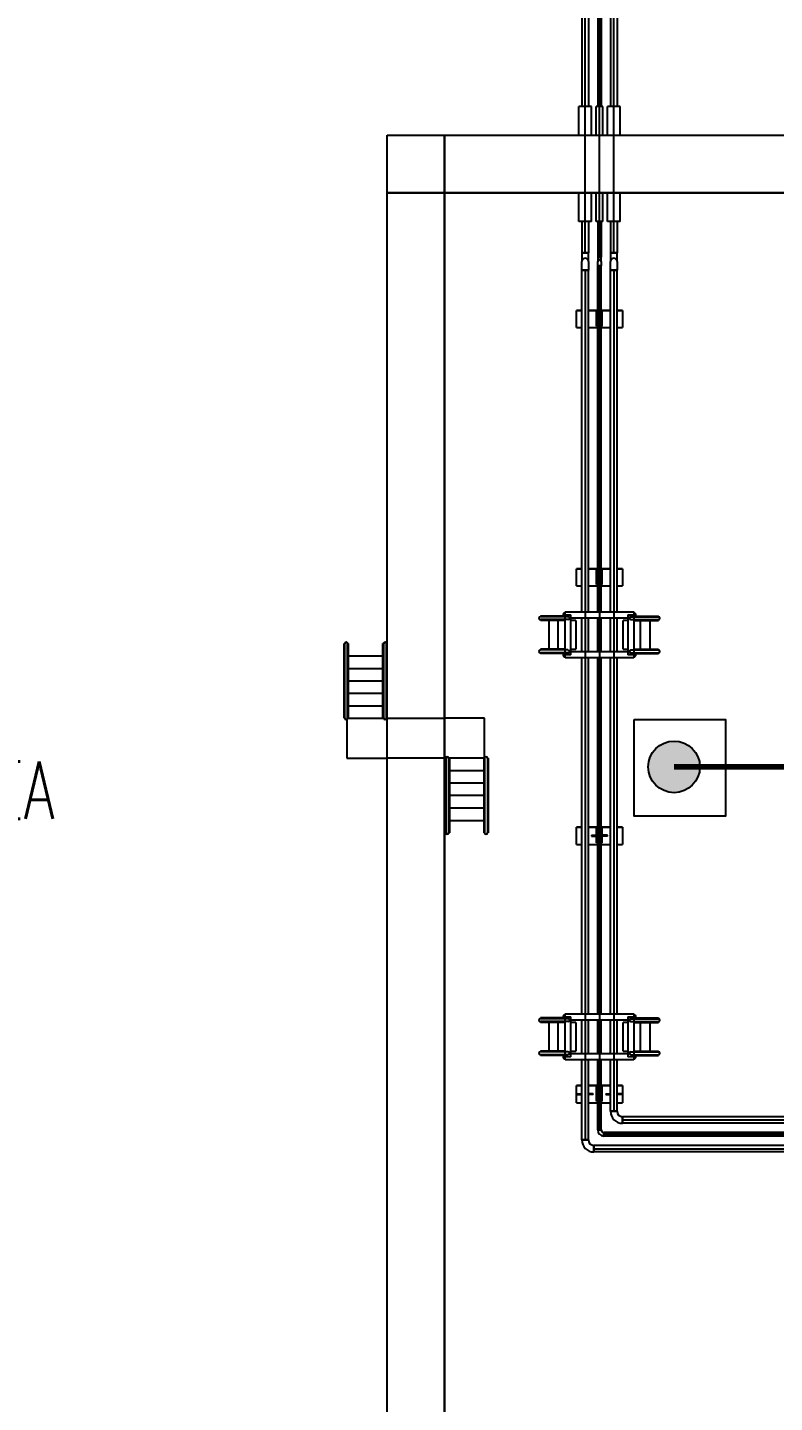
# Model space of a CAD drawing. Header units: inches. Extents: x 517790 to 538444, y 301815 to 302461.
# Drawn here: x 517817.49 to 517830.94, y 302301.58 to 302326.32 of the extents above; entities that cross this region are included whole.
import ezdxf
from ezdxf.enums import TextEntityAlignment as Align

# ---------------------------------------------------------------- set-up
doc = ezdxf.new("R2010")
doc.units = ezdxf.units.IN
doc.header["$MEASUREMENT"] = 0
doc.layers.add('Layout', color=6, linetype='Continuous', lineweight=15)
for name, color, linetype in [('电气-接地设计-接地线', 3, '接地线'), ('硅胶总平面底图 工艺装置区', 253, 'Continuous'), ('硅胶总平面底图0804', 253, 'Continuous')]:
    doc.layers.add(name, color=color, linetype=linetype)
doc.styles.add('EESLTYPE', font='TXT.shx')
doc.styles.add('HZTXTS', font='SIMPLEXS.shx', dxfattribs={"width": 0.7, "height": 800, "bigfont": 'HZTXT.shx'})
doc.linetypes.add('接地线', pattern='A,500,["/",EESLTYPE,S=200,R=0,X=0,Y=-100],-200,60,-200', length=960)
doc.linetypes.add('组180_接地线', pattern='A,500,["/",EESLTYPE,S=200,R=-180,X=0,Y=100],-200,60,-200', length=960)

# ---------------------------------------------------------------- blocks, each defined once
blk = doc.blocks.new('PTJD2')
at = {"linetype": 'Continuous'}
blk.add_hatch(color=0, dxfattribs=at).paths.add_polyline_path([(150, 0, 1), (-150, 0, 1)])
at = {"color": 0, "linetype": 'Continuous'}
blk.add_circle((0, 0), 150, dxfattribs=at)

msp = doc.modelspace()

# ---------------------------------------------------------------- linework, layer by layer
msp.add_lwpolyline([(517828.41, 302313.869), (517830.055, 302313.869), (517830.055, 302312.127), (517828.41, 302312.127)], close=True)
at = {"layer": 'Layout', "color": 9, "const_width": 0.001}
msp.add_lwpolyline([(517824.418, 302289.026), (517824.418, 302323.025), (517846.417, 302323.025), (517846.417, 302289.026), (517824.418, 302289.026)], dxfattribs=at)
at = {"layer": '电气-接地设计-接地线', "linetype": '组180_接地线', "ltscale": 0.01, "const_width": 0.103}
msp.add_lwpolyline([(517831.745, 302313.017), (517829.129, 302313.017)], dxfattribs=at)
at = {"layer": '硅胶总平面底图 工艺装置区', "color": 9, "linetype": 'Continuous', "lineweight": -3}
for p, q in [((517827.755, 302333.021), (517827.755, 302324.9)), ((517827.786, 302324.9), (517827.786, 302333.021)), ((517827.817, 302333.021), (517827.817, 302324.9)), ((517827.985, 302333.164), (517827.985, 302324.9)), ((517828.044, 302324.9), (517828.044, 302333.164)), ((517828.103, 302333.164), (517828.103, 302324.9)), ((517827.468, 302331.614), (517827.468, 302324.9)), ((517827.527, 302324.9), (517827.527, 302331.614)), ((517827.586, 302331.614), (517827.586, 302324.9)), ((517827.641, 302324.9), (517827.414, 302324.9)), ((517827.414, 302324.383), (517827.414, 302324.9)), ((517827.527, 302322.833), (517827.527, 302324.9)), ((517827.641, 302324.383), (517827.641, 302324.9)), ((517827.845, 302324.9), (517827.727, 302324.9)), ((517827.727, 302324.383), (517827.727, 302324.9)), ((517827.786, 302322.833), (517827.786, 302324.9)), ((517827.845, 302324.383), (517827.845, 302324.9)), ((517828.157, 302324.9), (517827.931, 302324.9)), ((517827.931, 302324.383), (517827.931, 302324.9)), ((517828.044, 302322.833), (517828.044, 302324.9)), ((517828.157, 302324.383), (517828.157, 302324.9)), ((517823.962, 302324.383), (517836.131, 302324.383)), ((517823.962, 302324.383), (517836.131, 302324.383)), ((517823.962, 302288.217), (517823.962, 302324.383)), ((517823.962, 302288.217), (517823.962, 302324.383)), ((517823.962, 302323.35), (517823.962, 302324.383)), ((517823.962, 302323.35), (517823.962, 302324.383)), ((517823.962, 302324.383), (517824.996, 302324.383)), ((517823.962, 302324.383), (517824.996, 302324.383)), ((517824.996, 302324.383), (517824.996, 302288.217)), ((517824.996, 302288.217), (517824.996, 302324.383)), ((517847.729, 302323.35), (517823.962, 302323.35)), ((517823.962, 302323.35), (517847.729, 302323.35)), ((517827.414, 302322.833), (517827.414, 302323.35)), ((517827.641, 302322.833), (517827.641, 302323.35)), ((517827.727, 302322.833), (517827.727, 302323.35)), ((517827.845, 302322.833), (517827.845, 302323.35)), ((517827.931, 302322.833), (517827.931, 302323.35)), ((517828.157, 302322.833), (517828.157, 302323.35)), ((517827.641, 302322.833), (517827.414, 302322.833)), ((517827.468, 302322.833), (517827.468, 302322.268)), ((517827.527, 302322.268), (517827.527, 302322.833)), ((517827.586, 302322.833), (517827.586, 302322.268)), ((517827.845, 302322.833), (517827.727, 302322.833)), ((517827.755, 302322.833), (517827.755, 302322.189)), ((517827.786, 302322.189), (517827.786, 302322.833)), ((517827.817, 302322.833), (517827.817, 302322.189)), ((517828.157, 302322.833), (517827.931, 302322.833)), ((517827.985, 302322.833), (517827.985, 302322.268)), ((517828.044, 302322.268), (517828.044, 302322.833)), ((517828.103, 302322.833), (517828.103, 302322.268)), ((517827.468, 302322.268), (517827.527, 302322.268)), ((517827.468, 302322.268), (517827.468, 302322.11)), ((517827.586, 302322.268), (517827.468, 302322.268)), ((517827.468, 302321.953), (517827.468, 302322.11)), ((517827.527, 302322.268), (517827.586, 302322.268)), ((517827.586, 302322.11), (517827.586, 302322.268)), ((517827.586, 302322.11), (517827.586, 302321.953)), ((517827.817, 302322.189), (517827.755, 302322.189)), ((517827.755, 302322.189), (517827.786, 302322.189)), ((517827.755, 302322.189), (517827.755, 302322.11)), ((517827.755, 302322.031), (517827.755, 302322.11)), ((517827.786, 302322.189), (517827.817, 302322.189)), ((517827.817, 302322.11), (517827.817, 302322.189)), ((517827.817, 302322.11), (517827.817, 302322.031)), ((517828.103, 302322.268), (517827.985, 302322.268)), ((517827.985, 302322.268), (517828.044, 302322.268)), ((517827.985, 302322.268), (517827.985, 302322.11)), ((517827.985, 302321.953), (517827.985, 302322.11)), ((517828.044, 302322.268), (517828.103, 302322.268)), ((517828.103, 302322.11), (517828.103, 302322.268)), ((517828.103, 302322.11), (517828.103, 302321.953)), ((517827.586, 302321.953), (517827.468, 302321.953)), ((517827.468, 302321.953), (517827.586, 302321.953)), ((517827.468, 302315.807), (517827.468, 302321.953)), ((517827.527, 302321.953), (517827.527, 302315.807)), ((517827.586, 302315.807), (517827.586, 302321.953)), ((517827.755, 302322.031), (517827.817, 302322.031)), ((517827.755, 302315.807), (517827.755, 302322.031)), ((517827.817, 302322.031), (517827.755, 302322.031)), ((517827.786, 302322.031), (517827.786, 302315.807)), ((517827.817, 302315.807), (517827.817, 302322.031)), ((517828.103, 302321.953), (517827.985, 302321.953)), ((517827.985, 302321.953), (517828.103, 302321.953)), ((517827.985, 302315.807), (517827.985, 302321.953)), ((517828.044, 302321.953), (517828.044, 302315.807)), ((517828.103, 302315.807), (517828.103, 302321.953)), ((517827.468, 302321.232), (517827.372, 302321.232)), ((517827.372, 302321.232), (517827.468, 302321.232)), ((517827.372, 302320.922), (517827.372, 302321.232)), ((517827.372, 302320.922), (517827.372, 302321.232)), ((517827.755, 302321.232), (517827.586, 302321.232)), ((517827.586, 302321.232), (517827.755, 302321.232)), ((517827.734, 302321.206), (517827.755, 302321.206)), ((517827.734, 302320.948), (517827.734, 302321.206)), ((517827.985, 302321.232), (517827.817, 302321.232)), ((517827.817, 302321.232), (517827.985, 302321.232)), ((517827.817, 302321.206), (517827.837, 302321.206)), ((517827.837, 302320.948), (517827.837, 302321.206)), ((517828.199, 302321.232), (517828.103, 302321.232)), ((517828.103, 302321.232), (517828.199, 302321.232)), ((517828.199, 302321.232), (517828.199, 302320.922)), ((517828.199, 302321.232), (517828.199, 302320.922)), ((517827.372, 302320.922), (517827.468, 302320.922)), ((517827.372, 302320.922), (517827.468, 302320.922)), ((517827.586, 302320.922), (517827.755, 302320.922)), ((517827.586, 302320.922), (517827.755, 302320.922)), ((517827.734, 302320.948), (517827.755, 302320.948)), ((517827.817, 302320.948), (517827.837, 302320.948)), ((517827.817, 302320.922), (517827.985, 302320.922)), ((517827.817, 302320.922), (517827.985, 302320.922)), ((517828.103, 302320.922), (517828.199, 302320.922)), ((517828.103, 302320.922), (517828.199, 302320.922)), ((517827.372, 302316.272), (517827.372, 302316.582)), ((517827.372, 302316.272), (517827.372, 302316.582)), ((517827.468, 302316.582), (517827.372, 302316.582)), ((517827.372, 302316.582), (517827.468, 302316.582)), ((517827.755, 302316.582), (517827.586, 302316.582)), ((517827.586, 302316.582), (517827.755, 302316.582)), ((517827.734, 302316.556), (517827.755, 302316.556)), ((517827.734, 302316.298), (517827.734, 302316.556)), ((517827.985, 302316.582), (517827.817, 302316.582)), ((517827.817, 302316.582), (517827.985, 302316.582)), ((517827.817, 302316.556), (517827.837, 302316.556)), ((517827.837, 302316.298), (517827.837, 302316.556)), ((517828.199, 302316.582), (517828.103, 302316.582)), ((517828.103, 302316.582), (517828.199, 302316.582)), ((517828.199, 302316.582), (517828.199, 302316.272)), ((517828.199, 302316.582), (517828.199, 302316.272)), ((517827.372, 302316.272), (517827.468, 302316.272)), ((517827.372, 302316.272), (517827.468, 302316.272)), ((517827.586, 302316.272), (517827.755, 302316.272)), ((517827.586, 302316.272), (517827.755, 302316.272)), ((517827.734, 302316.298), (517827.755, 302316.298)), ((517827.817, 302316.298), (517827.837, 302316.298)), ((517827.817, 302316.272), (517827.985, 302316.272)), ((517827.817, 302316.272), (517827.985, 302316.272)), ((517828.103, 302316.272), (517828.199, 302316.272)), ((517828.103, 302316.272), (517828.199, 302316.272)), ((517826.722, 302315.717), (517826.722, 302315.731)), ((517827.138, 302315.731), (517826.722, 302315.731)), ((517826.722, 302315.731), (517826.722, 302315.717)), ((517827.219, 302315.717), (517826.722, 302315.717)), ((517826.722, 302315.652), (517826.722, 302315.667)), ((517826.722, 302315.667), (517826.722, 302315.652)), ((517827.219, 302315.667), (517826.722, 302315.667)), ((517826.88, 302315.652), (517826.722, 302315.652)), ((517826.888, 302315.652), (517826.88, 302315.652)), ((517826.88, 302315.135), (517826.88, 302315.652)), ((517827.045, 302315.652), (517826.888, 302315.652)), ((517827.053, 302315.652), (517827.045, 302315.652)), ((517827.045, 302315.135), (517827.045, 302315.652)), ((517827.166, 302315.652), (517827.053, 302315.652)), ((517827.166, 302315.731), (517827.146, 302315.731)), ((517827.166, 302315.717), (517827.166, 302315.807)), ((517827.166, 302315.807), (517828.406, 302315.807)), ((517827.166, 302315.717), (517827.166, 302315.754)), ((517827.166, 302315.754), (517827.272, 302315.754)), ((517827.166, 302315.667), (517827.166, 302315.7)), ((517827.166, 302315.12), (517827.166, 302315.667)), ((517827.242, 302315.7), (517828.329, 302315.7)), ((517827.272, 302315.034), (517827.272, 302315.754)), ((517827.36, 302315.652), (517827.272, 302315.652)), ((517827.36, 302315.652), (517827.36, 302315.135)), ((517827.468, 302315.087), (517827.468, 302315.7)), ((517827.527, 302315.807), (517827.527, 302315.7)), ((517827.527, 302315.7), (517827.527, 302315.087)), ((517827.586, 302315.087), (517827.586, 302315.7)), ((517827.755, 302315.087), (517827.755, 302315.7)), ((517827.786, 302315.807), (517827.786, 302315.7)), ((517827.786, 302315.7), (517827.786, 302315.087)), ((517827.817, 302315.087), (517827.817, 302315.7)), ((517827.985, 302315.087), (517827.985, 302315.7)), ((517828.044, 302315.807), (517828.044, 302315.7)), ((517828.044, 302315.7), (517828.044, 302315.087)), ((517828.103, 302315.087), (517828.103, 302315.7)), ((517828.299, 302315.652), (517828.211, 302315.652)), ((517828.211, 302315.135), (517828.211, 302315.652)), ((517828.299, 302315.754), (517828.406, 302315.754)), ((517828.299, 302315.754), (517828.299, 302315.034)), ((517828.352, 302315.717), (517828.849, 302315.717)), ((517828.352, 302315.667), (517828.849, 302315.667)), ((517828.406, 302315.807), (517828.406, 302315.717)), ((517828.406, 302315.754), (517828.406, 302315.717)), ((517828.406, 302315.731), (517828.426, 302315.731)), ((517828.406, 302315.7), (517828.406, 302315.667)), ((517828.406, 302315.667), (517828.406, 302315.12)), ((517828.406, 302315.652), (517828.849, 302315.652)), ((517828.433, 302315.731), (517828.849, 302315.731)), ((517828.526, 302315.652), (517828.518, 302315.652)), ((517828.526, 302315.135), (517828.526, 302315.652)), ((517828.692, 302315.652), (517828.684, 302315.652)), ((517828.692, 302315.652), (517828.692, 302315.135)), ((517828.849, 302315.731), (517828.849, 302315.717)), ((517828.849, 302315.731), (517828.849, 302315.717)), ((517828.849, 302315.667), (517828.849, 302315.652)), ((517828.849, 302315.667), (517828.849, 302315.652)), ((517823.187, 302315.239), (517823.202, 302315.239)), ((517823.187, 302313.895), (517823.187, 302315.239)), ((517823.187, 302315.239), (517823.202, 302315.239)), ((517823.202, 302313.895), (517823.202, 302315.239)), ((517823.252, 302315.239), (517823.267, 302315.239)), ((517823.252, 302315.239), (517823.267, 302315.239)), ((517823.252, 302313.895), (517823.252, 302315.239)), ((517823.267, 302313.895), (517823.267, 302315.239)), ((517823.887, 302315.239), (517823.902, 302315.239)), ((517823.902, 302315.239), (517823.887, 302315.239)), ((517823.887, 302313.895), (517823.887, 302315.239)), ((517823.902, 302313.895), (517823.902, 302315.239)), ((517823.952, 302315.239), (517823.962, 302315.239)), ((517823.962, 302315.239), (517823.952, 302315.239)), ((517823.952, 302313.895), (517823.952, 302315.239)), ((517826.722, 302315.12), (517826.722, 302315.135)), ((517826.722, 302315.12), (517826.722, 302315.135)), ((517827.166, 302315.135), (517826.722, 302315.135)), ((517826.88, 302315.135), (517826.888, 302315.135)), ((517827.045, 302315.135), (517827.053, 302315.135)), ((517827.272, 302315.135), (517827.36, 302315.135)), ((517828.211, 302315.135), (517828.299, 302315.135)), ((517828.406, 302315.135), (517828.518, 302315.135)), ((517828.518, 302315.135), (517828.526, 302315.135)), ((517828.526, 302315.135), (517828.684, 302315.135)), ((517828.684, 302315.135), (517828.692, 302315.135)), ((517828.692, 302315.135), (517828.849, 302315.135)), ((517828.849, 302315.135), (517828.849, 302315.12)), ((517828.849, 302315.12), (517828.849, 302315.135)), ((517823.267, 302315.013), (517823.887, 302315.013)), ((517827.219, 302315.12), (517826.722, 302315.12)), ((517826.722, 302315.056), (517826.722, 302315.071)), ((517826.722, 302315.056), (517826.722, 302315.071)), ((517827.219, 302315.071), (517826.722, 302315.071)), ((517827.138, 302315.056), (517826.722, 302315.056)), ((517827.166, 302315.056), (517827.146, 302315.056)), ((517827.166, 302315.087), (517827.166, 302315.12)), ((517827.166, 302314.98), (517827.166, 302315.071)), ((517827.166, 302315.034), (517827.166, 302315.071)), ((517827.272, 302315.034), (517827.166, 302315.034)), ((517828.406, 302314.98), (517827.166, 302314.98)), ((517828.329, 302315.087), (517827.242, 302315.087)), ((517827.468, 302308.574), (517827.468, 302314.98)), ((517827.527, 302315.087), (517827.527, 302314.98)), ((517827.527, 302314.98), (517827.527, 302308.574)), ((517827.586, 302308.574), (517827.586, 302314.98)), ((517827.755, 302308.574), (517827.755, 302314.98)), ((517827.786, 302315.087), (517827.786, 302314.98)), ((517827.786, 302314.98), (517827.786, 302308.574)), ((517827.817, 302308.574), (517827.817, 302314.98)), ((517827.985, 302308.574), (517827.985, 302314.98)), ((517828.044, 302315.087), (517828.044, 302314.98)), ((517828.044, 302314.98), (517828.044, 302308.574)), ((517828.103, 302308.574), (517828.103, 302314.98)), ((517828.406, 302315.034), (517828.299, 302315.034)), ((517828.352, 302315.12), (517828.849, 302315.12)), ((517828.352, 302315.071), (517828.849, 302315.071)), ((517828.406, 302315.12), (517828.406, 302315.087)), ((517828.406, 302315.071), (517828.406, 302314.98)), ((517828.406, 302315.071), (517828.406, 302315.034)), ((517828.406, 302315.056), (517828.426, 302315.056)), ((517828.433, 302315.056), (517828.849, 302315.056)), ((517828.849, 302315.071), (517828.849, 302315.056)), ((517828.849, 302315.056), (517828.849, 302315.071)), ((517823.267, 302314.789), (517823.887, 302314.789)), ((517823.267, 302314.565), (517823.887, 302314.565)), ((517823.267, 302314.341), (517823.887, 302314.341)), ((517823.202, 302313.895), (517823.187, 302313.895)), ((517823.187, 302313.895), (517823.202, 302313.895)), ((517823.267, 302313.895), (517823.252, 302313.895)), ((517823.252, 302313.895), (517823.267, 302313.895)), ((517823.252, 302313.895), (517823.902, 302313.895)), ((517823.252, 302313.895), (517823.902, 302313.895)), ((517823.267, 302314.117), (517823.887, 302314.117)), ((517823.902, 302313.895), (517823.887, 302313.895)), ((517823.902, 302313.895), (517823.887, 302313.895)), ((517823.966, 302313.895), (517823.952, 302313.895)), ((517823.966, 302313.895), (517823.952, 302313.895)), ((517823.952, 302313.895), (517824.996, 302313.895)), ((517823.952, 302313.895), (517824.996, 302313.895)), ((517825.719, 302313.895), (517824.996, 302313.895)), ((517825.719, 302313.174), (517825.719, 302313.895)), ((517823.239, 302313.873), (517823.239, 302313.172)), ((517823.239, 302313.172), (517823.962, 302313.172)), ((517825.019, 302313.172), (517823.962, 302313.172)), ((517825.019, 302313.172), (517823.962, 302313.172)), ((517825.005, 302313.172), (517825.019, 302313.172)), ((517825.005, 302313.172), (517825.019, 302313.172)), ((517825.005, 302313.172), (517825.005, 302311.829)), ((517825.019, 302313.172), (517825.019, 302311.829)), ((517825.719, 302313.172), (517825.069, 302313.172)), ((517825.719, 302313.172), (517825.069, 302313.172)), ((517825.069, 302313.172), (517825.084, 302313.172)), ((517825.069, 302313.172), (517825.084, 302313.172)), ((517825.069, 302313.172), (517825.069, 302311.829)), ((517825.084, 302313.172), (517825.084, 302311.829)), ((517825.704, 302313.172), (517825.719, 302313.172)), ((517825.704, 302313.172), (517825.704, 302311.829)), ((517825.719, 302313.172), (517825.704, 302313.172)), ((517825.719, 302313.172), (517825.719, 302311.829)), ((517825.769, 302313.172), (517825.784, 302313.172)), ((517825.784, 302313.172), (517825.769, 302313.172)), ((517825.769, 302313.172), (517825.769, 302311.829)), ((517825.784, 302313.172), (517825.784, 302311.829)), ((517825.084, 302312.95), (517825.704, 302312.95)), ((517825.704, 302312.726), (517825.084, 302312.726)), ((517825.704, 302312.502), (517825.084, 302312.502)), ((517825.084, 302312.278), (517825.704, 302312.278)), ((517825.084, 302312.054), (517825.704, 302312.054)), ((517827.468, 302311.932), (517827.372, 302311.932)), ((517827.372, 302311.932), (517827.468, 302311.932)), ((517827.372, 302311.622), (517827.372, 302311.932)), ((517827.372, 302311.622), (517827.372, 302311.932)), ((517827.755, 302311.932), (517827.586, 302311.932)), ((517827.586, 302311.932), (517827.755, 302311.932)), ((517827.734, 302311.906), (517827.755, 302311.906)), ((517827.734, 302311.785), (517827.734, 302311.906)), ((517827.985, 302311.932), (517827.817, 302311.932)), ((517827.817, 302311.932), (517827.985, 302311.932)), ((517827.817, 302311.906), (517827.837, 302311.906)), ((517827.837, 302311.785), (517827.837, 302311.906)), ((517828.199, 302311.932), (517828.103, 302311.932)), ((517828.103, 302311.932), (517828.199, 302311.932)), ((517828.199, 302311.932), (517828.199, 302311.622)), ((517828.199, 302311.932), (517828.199, 302311.622)), ((517825.019, 302311.829), (517825.005, 302311.829)), ((517825.005, 302311.829), (517825.019, 302311.829)), ((517825.084, 302311.829), (517825.069, 302311.829)), ((517825.069, 302311.829), (517825.084, 302311.829)), ((517825.719, 302311.829), (517825.704, 302311.829)), ((517825.719, 302311.829), (517825.704, 302311.829)), ((517825.784, 302311.829), (517825.769, 302311.829)), ((517825.784, 302311.829), (517825.769, 302311.829)), ((517827.64, 302311.785), (517827.743, 302311.785)), ((517827.64, 302311.785), (517827.64, 302311.769)), ((517827.64, 302311.769), (517827.743, 302311.769)), ((517827.734, 302311.648), (517827.734, 302311.769)), ((517827.743, 302311.785), (517827.743, 302311.769)), ((517827.931, 302311.785), (517827.828, 302311.785)), ((517827.828, 302311.769), (517827.828, 302311.785)), ((517827.931, 302311.769), (517827.828, 302311.769)), ((517827.837, 302311.648), (517827.837, 302311.769)), ((517827.931, 302311.769), (517827.931, 302311.785)), ((517827.372, 302311.622), (517827.468, 302311.622)), ((517827.372, 302311.622), (517827.468, 302311.622)), ((517827.586, 302311.622), (517827.755, 302311.622)), ((517827.586, 302311.622), (517827.755, 302311.622)), ((517827.734, 302311.648), (517827.755, 302311.648)), ((517827.817, 302311.648), (517827.837, 302311.648)), ((517827.817, 302311.622), (517827.985, 302311.622)), ((517827.817, 302311.622), (517827.985, 302311.622)), ((517828.103, 302311.622), (517828.199, 302311.622)), ((517828.103, 302311.622), (517828.199, 302311.622)), ((517826.722, 302308.483), (517826.722, 302308.498)), ((517826.722, 302308.498), (517826.722, 302308.483)), ((517827.138, 302308.498), (517826.722, 302308.498)), ((517827.219, 302308.483), (517826.722, 302308.483)), ((517827.166, 302308.498), (517827.146, 302308.498)), ((517827.166, 302308.483), (517827.166, 302308.574)), ((517827.166, 302308.574), (517828.406, 302308.574)), ((517827.166, 302308.483), (517827.166, 302308.52)), ((517827.166, 302308.52), (517827.272, 302308.52)), ((517827.166, 302308.433), (517827.166, 302308.467)), ((517827.242, 302308.467), (517828.329, 302308.467)), ((517827.272, 302307.8), (517827.272, 302308.52)), ((517827.468, 302307.854), (517827.468, 302308.467)), ((517827.527, 302308.574), (517827.527, 302308.467)), ((517827.527, 302308.467), (517827.527, 302307.854)), ((517827.586, 302307.854), (517827.586, 302308.467)), ((517827.755, 302307.854), (517827.755, 302308.467)), ((517827.786, 302308.574), (517827.786, 302308.467)), ((517827.786, 302308.467), (517827.786, 302307.854)), ((517827.817, 302307.854), (517827.817, 302308.467)), ((517827.985, 302307.854), (517827.985, 302308.467)), ((517828.044, 302308.574), (517828.044, 302308.467)), ((517828.044, 302308.467), (517828.044, 302307.854)), ((517828.103, 302307.854), (517828.103, 302308.467)), ((517828.299, 302308.52), (517828.406, 302308.52)), ((517828.299, 302308.52), (517828.299, 302307.8)), ((517828.352, 302308.483), (517828.849, 302308.483)), ((517828.406, 302308.574), (517828.406, 302308.483)), ((517828.406, 302308.52), (517828.406, 302308.483)), ((517828.406, 302308.498), (517828.426, 302308.498)), ((517828.406, 302308.467), (517828.406, 302308.433)), ((517828.433, 302308.498), (517828.849, 302308.498)), ((517828.849, 302308.498), (517828.849, 302308.483)), ((517828.849, 302308.498), (517828.849, 302308.483)), ((517826.722, 302308.419), (517826.722, 302308.433)), ((517826.722, 302308.433), (517826.722, 302308.419)), ((517827.219, 302308.433), (517826.722, 302308.433)), ((517826.88, 302308.419), (517826.722, 302308.419)), ((517826.888, 302308.419), (517826.88, 302308.419)), ((517826.88, 302307.902), (517826.88, 302308.419)), ((517827.045, 302308.419), (517826.888, 302308.419)), ((517827.045, 302307.902), (517827.045, 302308.419)), ((517827.053, 302308.419), (517827.045, 302308.419)), ((517827.166, 302308.419), (517827.053, 302308.419)), ((517827.166, 302307.887), (517827.166, 302308.433)), ((517827.36, 302308.419), (517827.272, 302308.419)), ((517827.36, 302308.419), (517827.36, 302307.902)), ((517828.299, 302308.419), (517828.211, 302308.419)), ((517828.211, 302307.902), (517828.211, 302308.419)), ((517828.352, 302308.433), (517828.849, 302308.433)), ((517828.406, 302308.433), (517828.406, 302307.887)), ((517828.406, 302308.419), (517828.849, 302308.419)), ((517828.526, 302308.419), (517828.518, 302308.419)), ((517828.526, 302307.902), (517828.526, 302308.419)), ((517828.692, 302308.419), (517828.684, 302308.419)), ((517828.692, 302308.419), (517828.692, 302307.902)), ((517828.849, 302308.433), (517828.849, 302308.419)), ((517828.849, 302308.433), (517828.849, 302308.419)), ((517826.722, 302307.887), (517826.722, 302307.902)), ((517826.722, 302307.887), (517826.722, 302307.902)), ((517827.166, 302307.902), (517826.722, 302307.902)), ((517827.219, 302307.887), (517826.722, 302307.887)), ((517826.722, 302307.822), (517826.722, 302307.837)), ((517826.722, 302307.822), (517826.722, 302307.837)), ((517827.219, 302307.837), (517826.722, 302307.837)), ((517827.138, 302307.822), (517826.722, 302307.822)), ((517826.88, 302307.902), (517826.888, 302307.902)), ((517827.045, 302307.902), (517827.053, 302307.902)), ((517827.166, 302307.822), (517827.146, 302307.822)), ((517827.166, 302307.854), (517827.166, 302307.887)), ((517827.166, 302307.8), (517827.166, 302307.837)), ((517827.166, 302307.747), (517827.166, 302307.837)), ((517827.272, 302307.8), (517827.166, 302307.8)), ((517828.406, 302307.747), (517827.166, 302307.747)), ((517828.329, 302307.854), (517827.242, 302307.854)), ((517827.272, 302307.902), (517827.36, 302307.902)), ((517827.468, 302306.303), (517827.468, 302307.747)), ((517827.527, 302307.854), (517827.527, 302307.747)), ((517827.527, 302307.747), (517827.527, 302306.303)), ((517827.586, 302306.303), (517827.586, 302307.747)), ((517827.755, 302306.482), (517827.755, 302307.747)), ((517827.786, 302307.854), (517827.786, 302307.747)), ((517827.786, 302307.747), (517827.786, 302306.482)), ((517827.817, 302306.482), (517827.817, 302307.747)), ((517827.985, 302306.819), (517827.985, 302307.747)), ((517828.044, 302307.854), (517828.044, 302307.747)), ((517828.044, 302307.747), (517828.044, 302306.819)), ((517828.103, 302306.819), (517828.103, 302307.747)), ((517828.211, 302307.902), (517828.299, 302307.902)), ((517828.406, 302307.8), (517828.299, 302307.8)), ((517828.352, 302307.887), (517828.849, 302307.887)), ((517828.352, 302307.837), (517828.849, 302307.837)), ((517828.406, 302307.902), (517828.518, 302307.902)), ((517828.406, 302307.887), (517828.406, 302307.854)), ((517828.406, 302307.837), (517828.406, 302307.8)), ((517828.406, 302307.837), (517828.406, 302307.747)), ((517828.406, 302307.822), (517828.426, 302307.822)), ((517828.433, 302307.822), (517828.849, 302307.822)), ((517828.518, 302307.902), (517828.526, 302307.902)), ((517828.526, 302307.902), (517828.684, 302307.902)), ((517828.684, 302307.902), (517828.692, 302307.902)), ((517828.692, 302307.902), (517828.849, 302307.902)), ((517828.849, 302307.902), (517828.849, 302307.887)), ((517828.849, 302307.887), (517828.849, 302307.902)), ((517828.849, 302307.837), (517828.849, 302307.822)), ((517828.849, 302307.822), (517828.849, 302307.837)), ((517827.468, 302307.282), (517827.372, 302307.282)), ((517827.372, 302307.282), (517827.468, 302307.282)), ((517827.372, 302306.972), (517827.372, 302307.282)), ((517827.372, 302306.972), (517827.372, 302307.282)), ((517827.755, 302307.282), (517827.586, 302307.282)), ((517827.586, 302307.282), (517827.755, 302307.282)), ((517827.734, 302306.998), (517827.734, 302307.256)), ((517827.734, 302307.256), (517827.755, 302307.256)), ((517827.985, 302307.282), (517827.817, 302307.282)), ((517827.817, 302307.282), (517827.985, 302307.282)), ((517827.817, 302307.256), (517827.837, 302307.256)), ((517827.837, 302306.998), (517827.837, 302307.256)), ((517828.199, 302307.282), (517828.103, 302307.282)), ((517828.103, 302307.282), (517828.199, 302307.282)), ((517828.199, 302307.282), (517828.199, 302306.972)), ((517828.199, 302307.282), (517828.199, 302306.972)), ((517827.372, 302306.972), (517827.468, 302306.972)), ((517827.372, 302306.972), (517827.468, 302306.972)), ((517827.382, 302307.135), (517827.468, 302307.135)), ((517827.382, 302307.135), (517827.382, 302307.119)), ((517827.382, 302307.119), (517827.468, 302307.119)), ((517827.673, 302307.135), (517827.586, 302307.135)), ((517827.673, 302307.119), (517827.586, 302307.119)), ((517827.586, 302306.972), (517827.755, 302306.972)), ((517827.586, 302306.972), (517827.755, 302306.972)), ((517827.673, 302307.119), (517827.673, 302307.135)), ((517827.734, 302306.998), (517827.755, 302306.998)), ((517827.817, 302306.998), (517827.837, 302306.998)), ((517827.817, 302306.972), (517827.985, 302306.972)), ((517827.817, 302306.972), (517827.985, 302306.972)), ((517827.898, 302307.135), (517827.898, 302307.119)), ((517827.898, 302307.135), (517827.985, 302307.135)), ((517827.898, 302307.119), (517827.985, 302307.119)), ((517828.19, 302307.135), (517828.103, 302307.135)), ((517828.19, 302307.119), (517828.103, 302307.119)), ((517828.103, 302306.972), (517828.199, 302306.972)), ((517828.103, 302306.972), (517828.199, 302306.972)), ((517828.19, 302307.119), (517828.19, 302307.135)), ((517828.103, 302306.819), (517827.985, 302306.819)), ((517827.985, 302306.819), (517828.103, 302306.819)), ((517828.201, 302306.721), (517828.201, 302306.603)), ((517828.201, 302306.603), (517828.201, 302306.721)), ((517835.068, 302306.721), (517828.201, 302306.721)), ((517827.755, 302306.482), (517827.817, 302306.482)), ((517827.817, 302306.482), (517827.755, 302306.482)), ((517828.201, 302306.662), (517835.068, 302306.662)), ((517835.068, 302306.603), (517828.201, 302306.603)), ((517827.586, 302306.303), (517827.468, 302306.303)), ((517827.468, 302306.303), (517827.586, 302306.303)), ((517827.864, 302306.373), (517827.864, 302306.435)), ((517834.238, 302306.435), (517827.864, 302306.435)), ((517827.864, 302306.435), (517827.864, 302306.373)), ((517827.864, 302306.404), (517834.238, 302306.404)), ((517834.238, 302306.373), (517827.864, 302306.373)), ((517827.685, 302306.204), (517827.685, 302306.086)), ((517827.685, 302306.086), (517827.685, 302306.204)), ((517835.068, 302306.204), (517827.685, 302306.204)), ((517827.685, 302306.145), (517835.068, 302306.145)), ((517835.068, 302306.086), (517827.685, 302306.086))]:
    msp.add_line(p, q, dxfattribs=at)
for centre, radius, start, end in [((517827.527, 302322.11), 0.0591, 0, 180), ((517827.527, 302322.11), 0.0591, 0, 180), ((517827.786, 302322.11), 0.0312, 0, 180), ((517827.786, 302322.11), 0.0312, 0, 180), ((517828.044, 302322.11), 0.0591, 0, 180), ((517828.044, 302322.11), 0.0591, 0, 180), ((517826.722, 302315.692), 0.0249, 90, 270), ((517826.722, 302315.692), 0.0249, 90, 270), ((517827.166, 302315.754), 0.0351, 90, 270), ((517827.166, 302315.754), 0.03, 90, 270), ((517827.219, 302315.692), 0.0249, 270, 90), ((517827.219, 302315.692), 0.0249, 270, 90), ((517828.352, 302315.692), 0.0249, 90, 270), ((517828.352, 302315.692), 0.0249, 90, 270), ((517828.406, 302315.754), 0.0351, 270, 90), ((517828.406, 302315.754), 0.03, 270, 90), ((517828.849, 302315.692), 0.0249, 270, 90), ((517828.849, 302315.692), 0.0249, 270, 90), ((517823.227, 302315.239), 0.0249, 0, 180), ((517823.227, 302315.239), 0.0249, 0, 180), ((517823.927, 302315.239), 0.0249, 0, 180), ((517823.927, 302315.239), 0.0249, 0, 180), ((517826.722, 302315.095), 0.0249, 90, 270), ((517826.722, 302315.095), 0.0249, 90, 270), ((517827.166, 302315.034), 0.0351, 90, 270), ((517827.166, 302315.034), 0.03, 90, 270), ((517827.219, 302315.095), 0.0249, 270, 90), ((517827.219, 302315.095), 0.0249, 270, 90), ((517828.352, 302315.095), 0.0249, 90, 270), ((517828.352, 302315.095), 0.0249, 90, 270), ((517828.406, 302315.034), 0.0351, 270, 90), ((517828.406, 302315.034), 0.03, 270, 90), ((517828.849, 302315.095), 0.0249, 270, 90), ((517828.849, 302315.095), 0.0249, 270, 90), ((517823.227, 302313.895), 0.0249, 180, 0), ((517823.227, 302313.895), 0.0249, 180, 0), ((517823.927, 302313.895), 0.0249, 180, 0), ((517823.927, 302313.895), 0.0249, 180, 0), ((517825.044, 302313.172), 0.0249, 0, 180), ((517825.044, 302313.172), 0.0249, 0, 180), ((517825.744, 302313.172), 0.0249, 0, 180), ((517825.744, 302313.172), 0.0249, 0, 180), ((517825.044, 302311.829), 0.0249, 180, 0), ((517825.044, 302311.829), 0.0249, 180, 0), ((517825.744, 302311.829), 0.0249, 180, 0), ((517825.744, 302311.829), 0.0249, 180, 0), ((517826.722, 302308.458), 0.0249, 90, 270), ((517826.722, 302308.458), 0.0249, 90, 270), ((517827.166, 302308.52), 0.0351, 90, 270), ((517827.166, 302308.52), 0.03, 90, 270), ((517827.219, 302308.458), 0.0249, 270, 90), ((517827.219, 302308.458), 0.0249, 270, 90), ((517828.352, 302308.458), 0.0249, 90, 270), ((517828.352, 302308.458), 0.0249, 90, 270), ((517828.406, 302308.52), 0.0351, 270, 90), ((517828.406, 302308.52), 0.03, 270, 90), ((517828.849, 302308.458), 0.0249, 270, 90), ((517828.849, 302308.458), 0.0249, 270, 90), ((517826.722, 302307.862), 0.0249, 90, 270), ((517826.722, 302307.862), 0.0249, 90, 270), ((517827.166, 302307.8), 0.0351, 90, 270), ((517827.166, 302307.8), 0.03, 90, 270), ((517827.219, 302307.862), 0.0249, 270, 90), ((517827.219, 302307.862), 0.0249, 270, 90), ((517828.352, 302307.862), 0.0249, 90, 270), ((517828.352, 302307.862), 0.0249, 90, 270), ((517828.406, 302307.8), 0.0351, 270, 90), ((517828.406, 302307.8), 0.03, 270, 90), ((517828.849, 302307.862), 0.0249, 270, 90), ((517828.849, 302307.862), 0.0249, 270, 90), ((517828.201, 302306.819), 0.217, 180, 270), ((517828.201, 302306.819), 0.0984, 180, 270), ((517827.864, 302306.482), 0.11, 180, 270), ((517827.864, 302306.482), 0.0476, 180, 270), ((517827.685, 302306.303), 0.217, 180, 270), ((517827.685, 302306.303), 0.0984, 180, 270)]:
    msp.add_arc(centre, radius, start, end, dxfattribs=at)

# ---------------------------------------------------------------- block references
at = {"layer": '电气-接地设计-接地线', "color": 1, "xscale": 0.003099962358235064, "yscale": 0.003099962358235064, "zscale": 0.001033320786078354, "rotation": 44.99999999999999}
msp.add_blockref('PTJD2', (517829.129, 302313.017), dxfattribs=at)

# ---------------------------------------------------------------- texts
at = {"layer": '硅胶总平面底图0804', "color": 253, "linetype": 'Continuous', "lineweight": 20, "style": 'HZTXTS', "width": 0.7}
msp.add_text('TREATMENT AREA', height=1.03332, dxfattribs=at).set_placement((517813.901, 302312.079), align=Align.CENTER)

doc.saveas('drawing.dxf')
